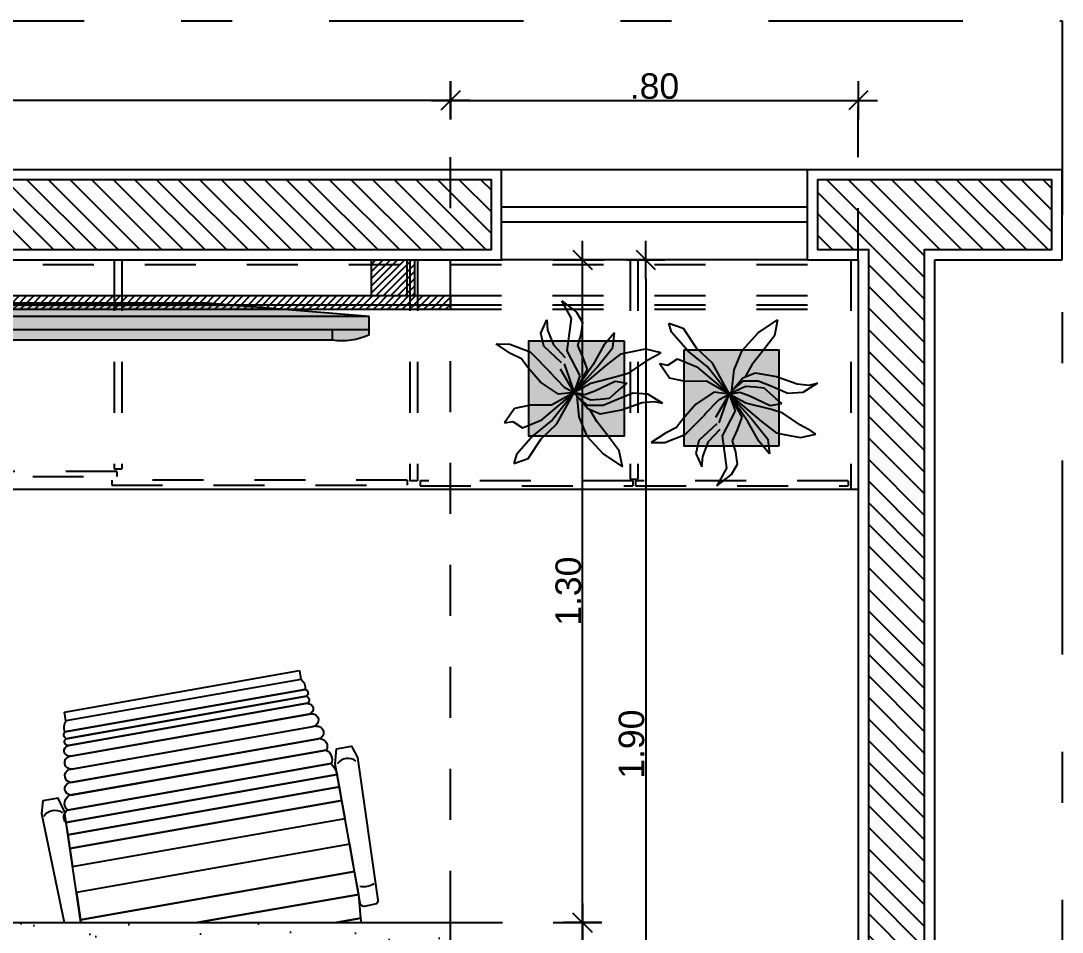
# Model space of a CAD drawing. Header units: millimetres. Extents: x 1999 to 2304, y 1614 to 1800.
# Drawn here: x 2276.582 to 2278.626, y 1633.114 to 1634.901 of the extents above; entities that cross this region are included whole.
import ezdxf

# ---------------------------------------------------------------- set-up
doc = ezdxf.new("R2010")
doc.units = ezdxf.units.MM
doc.header["$LTSCALE"] = 0.03
doc.header["$PDMODE"] = 34
for name, pattern in [('DASHDOT', [25.4, 12.7, -6.35, 0, -6.35]), ('HIDDEN', [9.525, 6.35, -3.175]), ('HIDDEN2', [0.1875, 0.125, -0.0625])]:
    doc.linetypes.add(name, pattern=pattern)
for name, color, linetype in [('BANCADAS', 5, 'Continuous'), ('COTA Especificações', 250, 'Continuous'), ('Esquadrias', 3, 'Continuous'), ('Layout', 6, 'Continuous'), ('PL09', 9, 'Continuous'), ('PL1', 1, 'Continuous'), ('PL4', 4, 'Continuous'), ('PL5', 5, 'Continuous'), ('PL6', 6, 'Continuous'), ('Vegetação', 84, 'Continuous')]:
    doc.layers.add(name, color=color, linetype=linetype)
doc.styles.get("Standard").update_dxf_attribs({"font": 'arial.ttf'})
doc.dimstyles.new('TICK01', dxfattribs={"dimscale": 0, "dimtxt": 2, "dimasz": 1.5, "dimexe": 0.18, "dimexo": 0.06, "dimgap": 0.09, "dimtad": 1, "dimzin": 4, "dimdsep": 46, "dimtxsty": 'Standard', "dimblk": 'TICK1', "dimcen": 0.09, "dimclrd": 256, "dimclre": 256, "dimclrt": 4, "dimaunit": 1, "dimadec": 0, "dimazin": 0, "dimtfac": 1, "dimtix": 1, "dimtmove": 2, "dimatfit": 3, "dimldrblk": 'TICK1', "dimfxl": 1, "dimtolj": 1, "dimtzin": 12, "dimarcsym": 0})
pattern_1 = [(315, (649.21617, 3670.915616), (0.02121320344, 0.02121320344), [])]
pattern_2 = [(45, (672.557288, 3836.533211), (-0.007071067812, 0.007071067812), [])]
pattern_3 = [(45, (632.657677, 4024.993438), (-0.007071067812, 0.007071067812), [])]

# ---------------------------------------------------------------- blocks, each defined once
blk = doc.blocks.new('caeira cortada.02')
at = {"layer": 'Layout'}
for p, q in [((-0.0008, -0.0056), (0, 0)), ((0.5505, 0), (0.5493, -0.0085)), ((-0.0089, -0.0594), (-0.0008, -0.0056)), ((0.5493, -0.0085), (0.545, -0.0555)), ((0.545, -0.0555), (0.5369, -0.1004)), ((0.5369, -0.1004), (0.5273, -0.1539)), ((-0.0218, -0.1454), (-0.0165, -0.11)), ((-0.0259, -0.1725), (-0.0218, -0.1454)), ((-0.0295, -0.1965), (-0.0259, -0.1725)), ((0.5182, -0.2043), (0.5119, -0.2395)), ((0.5119, -0.2395), (0.507, -0.2665)), ((0.507, -0.2665), (0.5027, -0.2903))]:
    blk.add_line(p, q, dxfattribs=at)
at = {"layer": 'Layout', "color": 251}
for p, q in [((0.545, -0.0555), (0.2281, 0)), ((0.2281, 0), (0.545, -0.0555)), ((0.5008, 0), (0.5493, -0.0085)), ((0.5493, -0.0085), (0.5008, 0)), ((0.5369, -0.1004), (-0.0008, -0.0056)), ((-0.0008, -0.0056), (0.5369, -0.1004)), ((0.5273, -0.1539), (-0.0089, -0.0594)), ((-0.0165, -0.11), (0.5182, -0.2043)), ((0.5119, -0.2395), (-0.0218, -0.1454)), ((-0.0218, -0.1454), (0.5119, -0.2395)), ((0.507, -0.2665), (-0.0259, -0.1725)), ((-0.0259, -0.1725), (0.507, -0.2665)), ((0.5027, -0.2903), (-0.0295, -0.1965)), ((-0.0294, -0.1962), (0.5027, -0.2903)), ((0.4912, -0.3118), (-0.0263, -0.2206)), ((-0.0263, -0.2206), (0.4912, -0.3118)), ((0.4814, -0.3385), (-0.0218, -0.2498)), ((-0.0197, -0.2501), (0.4814, -0.3385)), ((0.4697, -0.3609), (-0.0239, -0.2739)), ((-0.02, -0.2746), (0.4658, -0.3603)), ((0.4613, -0.3854), (-0.0245, -0.2997)), ((-0.0186, -0.3008), (0.4554, -0.3844)), ((0.451, -0.4096), (-0.023, -0.326)), ((-0.0205, -0.3265), (0.4484, -0.4091)), ((-0.029, -0.3608), (0.4423, -0.4439)), ((0.4423, -0.4439), (-0.0266, -0.3612)), ((0.4447, -0.4302), (-0.0242, -0.3475)), ((-0.0242, -0.3475), (0.4447, -0.4302)), ((-0.0314, -0.3742), (0.4399, -0.4573)), ((0.4399, -0.4573), (-0.0314, -0.3742)), ((-0.0314, -0.3742), (0.4399, -0.4573)), ((0.4317, -0.477), (-0.0294, -0.3957)), ((0.4317, -0.477), (-0.0294, -0.3957))]:
    blk.add_line(p, q, dxfattribs=at)
at = {"layer": 'Layout', "color": 5}
for p, q in [((-0.0294, -0.3957), (-0.0324, -0.4131)), ((0.4317, -0.477), (-0.0294, -0.3957)), ((-0.0324, -0.4131), (0.4286, -0.4944)), ((0.4286, -0.4944), (0.4317, -0.477))]:
    blk.add_line(p, q, dxfattribs=at)
blk.add_lwpolyline([(0, 0), (-0.0326, -0.2177), (-0.0447, -0.2441), (-0.0747, -0.2388), (-0.0777, -0.2141), (-0.0327, 0)], dxfattribs=at)
blk.add_lwpolyline([(0.5011, -0.3406), (0.5311, -0.3459), (0.5424, -0.3238), (0.5824, -0.0441, 0.205362), (0.5797, -0.0372), (0.5558, -0.0316, 0.331039), (0.5481, -0.0383), (0.4988, -0.3117)], format="xyb", close=True, dxfattribs=at)
for points in [[(0.5745, -0.0761, 0.2105), (0.5475, -0.0712, -0.207409)], [(-0.0727, -0.2088, 0.419252), (-0.0364, -0.2163, -0.402201)], [(0.5395, -0.317, -0.419252), (0.5029, -0.3117, 0.402201)]]:
    blk.add_lwpolyline(points, format="xyb", dxfattribs=at)
for centre, radius, start, end in [((-0.0175, -0.2071), 0.0161, 137.615, 236.8985), ((-0.0143, -0.2337), 0.0178, 132.671, 244.8745), ((-0.0192, -0.2625), 0.0124, 92.6717, 247.3283), ((-0.018, -0.2879), 0.0135, 98.746, 241.254), ((-0.019, -0.3137), 0.0129, 87.7987, 252.2013), ((0.4555, -0.279), 0.0485, 317.3867, 346.5341), ((-0.0223, -0.337), 0.0107, 80, 260), ((0.471, -0.3195), 0.0216, 298.7068, 20.8418), ((0.4681, -0.3458), 0.0152, 275.9816, 28.8046), ((-0.0247, -0.3684), 0.00878, 119.2386, 220.7614), ((-0.0254, -0.3544), 0.00696, 80, 260), ((0.4635, -0.3728), 0.0128, 260, 80), ((-0.0092, -0.383), 0.0238, 158.3204, 212.3765), ((-0.0092, -0.383), 0.0238, 158.3204, 212.3765), ((0.4532, -0.397), 0.0128, 260, 80), ((0.4447, -0.4193), 0.0108, 270.1541, 69.8459), ((0.4381, -0.4501), 0.00745, 284.139, 55.861), ((0.44, -0.4364), 0.00781, 286.9826, 53.0174), ((0.4192, -0.4602), 0.0209, 306.5409, 8.0396), ((0.4192, -0.4602), 0.0209, 306.5409, 8.0396)]:
    blk.add_arc(centre, radius, start, end, dxfattribs=at)
blk = doc.blocks.new('DECORAÇÃO.01')
at = {"layer": 'Vegetação'}
h = blk.add_hatch(color=9, dxfattribs=at)
h.dxf.hatch_style = 1
h.paths.add_polyline_path([(0.1014, 0.0982), (-0.0861, 0.0982), (-0.0861, -0.0892), (0.1014, -0.0892)])
at = {"layer": 'Layout', "color": 84}
for p, q in [((-0.0178, 0.1567), (-0.0213, 0.1733)), ((-0.0213, 0.1733), (-0.0034, 0.1447)), ((0.0785, 0.1698), (0.0726, 0.1617)), ((0.0852, 0.1397), (0.0785, 0.1698)), ((-0.02, 0.1336), (-0.0178, 0.1567)), ((-0.0034, 0.1447), (-0.0012, 0.115)), ((0.0726, 0.1617), (0.0605, 0.14)), ((-0.0344, 0.0927), (-0.02, 0.1336)), ((0.0605, 0.14), (0.037, 0.1053)), ((0.079, 0.108), (0.0852, 0.1397)), ((-0.0012, 0.115), (-0.0161, 0.0806)), ((0.018, 0.1034), (0.0082, 0.0915)), ((0.022, 0.0804), (0.018, 0.1034)), ((0.037, 0.1053), (0.0303, 0.0832)), ((0.0758, 0.0921), (0.079, 0.108)), ((-0.1206, 0.0568), (-0.1461, 0.0947)), ((-0.1461, 0.0947), (-0.1143, 0.0885)), ((-0.1143, 0.0885), (-0.0858, 0.0664)), ((-0.0419, 0.0511), (-0.0344, 0.0927)), ((0.0082, 0.0915), (-0.0118, 0.0685)), ((0.0303, 0.0832), (0.0174, 0.0325)), ((0.0537, 0.0635), (0.0758, 0.0921)), ((-0.0858, 0.0664), (-0.0572, 0.0442)), ((-0.0161, 0.0806), (-0.0254, 0.0567)), ((-0.0118, 0.0685), (-0.0139, 0.0509)), ((0, 0), (0.0537, 0.0635)), ((0.0031, 0.0406), (0.022, 0.0804)), ((0.0489, 0.0441), (0.0883, 0.0759)), ((0.0883, 0.0759), (0.1168, 0.0788)), ((0.1168, 0.0788), (0.0924, 0.0584)), ((-0.0857, 0.0251), (-0.1206, 0.0568)), ((-0.0572, 0.0442), (-0.035, 0.0316)), ((-0.0318, 0.0266), (-0.0419, 0.0511)), ((-0.0254, 0.0567), (-0.0256, 0.0267)), ((-0.0139, 0.0509), (-0.0153, 0.0322)), ((0, 0), (0.0489, 0.0441)), ((0.0924, 0.0584), (0.0547, 0.0372)), ((-0.0476, 0.0094), (-0.0857, 0.0251)), ((0, 0), (-0.0318, 0.0266)), ((-0.0256, 0.0267), (-0.0073, 0.0051)), ((-0.0153, 0.0322), (0, 0)), ((-0.0039, 0.0209), (0.0031, 0.0406)), ((0, 0), (-0.0039, 0.0209)), ((0.0547, 0.0372), (0, 0)), ((0.0174, 0.0325), (0, 0)), ((0.045, 0.0252), (0, 0)), ((0.07, 0.0163), (0.045, 0.0252)), ((-0.0619, -0.0343), (0, 0)), ((0, 0), (-0.0539, -0.0424)), ((-0.0537, -0.0635), (0, 0)), ((-0.0073, 0.0051), (-0.0476, 0.0094)), ((0, 0), (-0.0252, -0.0444)), ((0, 0), (-0.0037, -0.0305)), ((0, 0), (0.0327, 0.0116)), ((0.0105, -0.0196), (0, 0)), ((0, 0), (0.0459, -0.0271)), ((0.0564, -0.02), (0, 0)), ((0.0327, 0.0116), (0.0815, -0.014)), ((0.0918, 0.0064), (0.07, 0.0163)), ((0.1139, 0.0131), (0.0918, 0.0064)), ((0.137, 0.0164), (0.1139, 0.0131)), ((0.1577, 0.0045), (0.137, 0.0164)), ((0.1795, -0.0243), (0.1577, 0.0045)), ((0.0401, -0.0486), (0.0105, -0.0196)), ((0.0931, -0.0406), (0.0688, -0.0175)), ((0.0815, -0.014), (0.1452, -0.0053)), ((0.1452, -0.0053), (0.1795, -0.0243)), ((-0.091, -0.0646), (-0.0619, -0.0343)), ((-0.0037, -0.0305), (0.0214, -0.0679)), ((0.0583, -0.0246), (0.0908, -0.0598)), ((0.1224, -0.0521), (0.0931, -0.0406)), ((-0.0539, -0.0424), (-0.0842, -0.0804)), ((-0.0252, -0.0444), (-0.0251, -0.0857)), ((0.0794, -0.0864), (0.0384, -0.0461)), ((0.0908, -0.0598), (0.1163, -0.0657)), ((0.1163, -0.0657), (0.1424, -0.0537)), ((0.1424, -0.0537), (0.1224, -0.0521)), ((-0.1294, -0.0903), (-0.091, -0.0646)), ((-0.0842, -0.0804), (-0.1215, -0.1135)), ((-0.0695, -0.1016), (-0.0537, -0.0635)), ((0.0197, -0.0654), (0.0498, -0.0914)), ((-0.1394, -0.1187), (-0.1294, -0.0903)), ((-0.0568, -0.1206), (-0.0695, -0.1016)), ((-0.0251, -0.0857), (-0.0314, -0.1174)), ((0.0498, -0.0914), (0.0657, -0.1037)), ((0.0947, -0.1263), (0.0794, -0.0864)), ((-0.1215, -0.1135), (-0.1394, -0.1187)), ((-0.0314, -0.1174), (-0.0599, -0.1365)), ((-0.0599, -0.1365), (-0.0568, -0.1206)), ((0.0657, -0.1037), (0.0762, -0.1252)), ((0.0762, -0.1252), (0.0951, -0.1532)), ((0.0951, -0.1532), (0.0947, -0.1263))]:
    blk.add_line(p, q, dxfattribs=at)
at = {"layer": 'Layout'}
blk.add_lwpolyline([(0.1014, 0.0982), (-0.0861, 0.0982), (-0.0861, -0.0892), (0.1014, -0.0892)], close=True, dxfattribs=at)
blk = doc.blocks.new('TV GRANDE.01')
at = {"layer": 'PL09'}
h = blk.add_hatch(color=256, dxfattribs=at)
h.paths.add_polyline_path([(0.3955, 0), (-0.3955, 0), (-0.783, -0.032), (0.783, -0.032)])
h.paths.add_polyline_path([(-0.6955, -0.064), (-0.783, -0.064), (-0.783, -0.0765, 0.139997), (-0.6955, -0.089)])
h.paths.add_polyline_path([(0.6955, -0.064), (-0.6955, -0.064), (-0.6955, -0.089), (0.6955, -0.089)])
h.paths.add_polyline_path([(0.783, -0.0765), (0.783, -0.064), (0.6955, -0.064), (0.6955, -0.089, 0.139997)])
h.paths.add_polyline_path([(0.783, -0.032), (-0.783, -0.032), (-0.783, -0.064), (0.783, -0.064)])
at = {"layer": 'PL5'}
for p, q in [((-0.783, -0.064), (-0.783, -0.032)), ((-0.783, -0.032), (0.783, -0.032)), ((0.783, -0.064), (0.783, -0.032)), ((-0.783, -0.064), (0.783, -0.064))]:
    blk.add_line(p, q, dxfattribs=at)
at = {"layer": 'PL6'}
for p, q in [((-0.783, -0.032), (-0.3955, 0)), ((-0.3955, 0), (0.3955, 0)), ((0.783, -0.032), (0.3955, 0)), ((-0.783, -0.0765), (-0.783, -0.064)), ((-0.6955, -0.089), (-0.6955, -0.064)), ((0.6955, -0.089), (0.6955, -0.064)), ((0.783, -0.0765), (0.783, -0.064)), ((-0.6955, -0.089), (0.6955, -0.089))]:
    blk.add_line(p, q, dxfattribs=at)
for centre, start, end in [((-0.7173, 0.0705), 245.9345, 277.8122), ((0.7173, 0.0705), 262.1878, 294.0655)]:
    blk.add_arc(centre, 0.161, start, end, dxfattribs=at)
blk = doc.blocks.new('TICK1')
for p, q in [((0, 1), (0, -1)), ((-1, 0), (1, 0)), ((0.5, 0.5), (-0.5, -0.5))]:
    blk.add_line(p, q)
blk = doc.blocks.new('*D644')
at = {"layer": 'COTA Especificações', "linetype": 'HIDDEN', "lineweight": -2, "ltscale": 0.1, "transparency": 16777216}
for p, q in [((2277.4271, 1633.1325), (2277.689, 1633.1325)), ((2277.4271, 1632.6825), (2277.689, 1632.6825))]:
    blk.add_line(p, q, dxfattribs=at)
at = {"layer": 'COTA Especificações', "lineweight": -2, "ltscale": 0.1, "transparency": 16777216}
blk.add_line((2277.6845, 1632.72), (2277.6845, 1633.095), dxfattribs=at)
at = {"layer": 'DEFPOINTS', "color": 0, "ltscale": 0.1, "transparency": 16777216}
for p in [(2277.4256, 1633.1325), (2277.6845, 1633.1325), (2277.4256, 1632.6825)]:
    blk.add_point(p, dxfattribs=at)
at = {"layer": 'COTA Especificações', "lineweight": -2, "ltscale": 0.1, "transparency": 16777216, "xscale": 0.03749999999999998, "yscale": 0.03749999999999998, "zscale": 0.03749999999999998}
for p, rotation in [((2277.6845, 1633.1325), 90), ((2277.6845, 1632.6825), 270)]:
    blk.add_blockref('TICK1', p, dxfattribs=dict(at, rotation=rotation))
at = {"layer": 'COTA Especificações', "color": 4, "ltscale": 0.1, "transparency": 16777216, "insert": (2277.6568, 1632.9075), "char_height": 0.05, "attachment_point": 5, "rotation": 90}
blk.add_mtext('\\A1;.45', dxfattribs=at)
blk = doc.blocks.new('*D645')
at = {"layer": 'COTA Especificações', "linetype": 'HIDDEN', "lineweight": -2, "ltscale": 0.1, "transparency": 16777216}
for p, q in [((2275.4256, 1633.134), (2275.4256, 1634.7497)), ((2277.4256, 1633.134), (2277.4256, 1634.7497))]:
    blk.add_line(p, q, dxfattribs=at)
at = {"layer": 'COTA Especificações', "lineweight": -2, "ltscale": 0.1, "transparency": 16777216}
blk.add_line((2277.3881, 1634.7452), (2275.4631, 1634.7452), dxfattribs=at)
at = {"layer": 'DEFPOINTS', "color": 0, "ltscale": 0.1, "transparency": 16777216}
for p in [(2275.4256, 1634.7452), (2275.4256, 1633.1325), (2277.4256, 1633.1325)]:
    blk.add_point(p, dxfattribs=at)
at = {"layer": 'COTA Especificações', "lineweight": -2, "ltscale": 0.1, "transparency": 16777216, "xscale": 0.03749999999999998, "yscale": 0.03749999999999998, "zscale": 0.03749999999999998, "rotation": 180}
blk.add_blockref('TICK1', (2275.4256, 1634.7452), dxfattribs=at)
at = {"layer": 'COTA Especificações', "lineweight": -2, "ltscale": 0.1, "transparency": 16777216, "xscale": 0.03749999999999998, "yscale": 0.03749999999999998, "zscale": 0.03749999999999998}
blk.add_blockref('TICK1', (2277.4256, 1634.7452), dxfattribs=at)
at = {"layer": 'COTA Especificações', "color": 4, "ltscale": 0.1, "transparency": 16777216, "insert": (2276.4256, 1634.7729), "char_height": 0.05, "attachment_point": 5}
blk.add_mtext('\\A1;2.00', dxfattribs=at)
blk = doc.blocks.new('*D646')
at = {"layer": 'COTA Especificações', "linetype": 'HIDDEN', "lineweight": -2, "ltscale": 0.1, "transparency": 16777216}
for p, q in [((2275.4271, 1634.4325), (2277.689, 1634.4325)), ((2275.4271, 1633.1325), (2277.689, 1633.1325))]:
    blk.add_line(p, q, dxfattribs=at)
at = {"layer": 'COTA Especificações', "lineweight": -2, "ltscale": 0.1, "transparency": 16777216}
blk.add_line((2277.6845, 1633.17), (2277.6845, 1634.395), dxfattribs=at)
at = {"layer": 'DEFPOINTS', "color": 0, "ltscale": 0.1, "transparency": 16777216}
for p in [(2275.4256, 1634.4325), (2277.6845, 1634.4325), (2275.4256, 1633.1325)]:
    blk.add_point(p, dxfattribs=at)
at = {"layer": 'COTA Especificações', "lineweight": -2, "ltscale": 0.1, "transparency": 16777216, "xscale": 0.03749999999999998, "yscale": 0.03749999999999998, "zscale": 0.03749999999999998}
for p, rotation in [((2277.6845, 1634.4325), 90), ((2277.6845, 1633.1325), 270)]:
    blk.add_blockref('TICK1', p, dxfattribs=dict(at, rotation=rotation))
at = {"layer": 'COTA Especificações', "color": 4, "ltscale": 0.1, "transparency": 16777216, "insert": (2277.6567, 1633.7825), "char_height": 0.05, "attachment_point": 5, "rotation": 90}
blk.add_mtext('\\A1;1.30', dxfattribs=at)
blk = doc.blocks.new('*D649')
at = {"layer": 'COTA Especificações', "linetype": 'HIDDEN', "lineweight": -2, "ltscale": 0.1, "transparency": 16777216}
for p, q in [((2275.4271, 1634.4325), (2277.813, 1634.4325)), ((2275.4262, 1632.5325), (2277.813, 1632.5325))]:
    blk.add_line(p, q, dxfattribs=at)
at = {"layer": 'COTA Especificações', "lineweight": -2, "ltscale": 0.1, "transparency": 16777216}
blk.add_line((2277.8085, 1634.395), (2277.8085, 1632.57), dxfattribs=at)
at = {"layer": 'DEFPOINTS', "color": 0, "ltscale": 0.1, "transparency": 16777216}
for p in [(2275.4256, 1634.4325), (2275.4247, 1632.5325), (2277.8085, 1632.5325)]:
    blk.add_point(p, dxfattribs=at)
at = {"layer": 'COTA Especificações', "lineweight": -2, "ltscale": 0.1, "transparency": 16777216, "xscale": 0.03749999999999998, "yscale": 0.03749999999999998, "zscale": 0.03749999999999998}
for p, rotation in [((2277.8085, 1634.4325), 90), ((2277.8085, 1632.5325), 270)]:
    blk.add_blockref('TICK1', p, dxfattribs=dict(at, rotation=rotation))
at = {"layer": 'COTA Especificações', "color": 4, "ltscale": 0.1, "transparency": 16777216, "insert": (2277.7808, 1633.4825), "char_height": 0.05, "attachment_point": 5, "rotation": 90}
blk.add_mtext('\\A1;1.90', dxfattribs=at)
blk = doc.blocks.new('*D687')
at = {"layer": 'COTA Especificações', "linetype": 'HIDDEN', "lineweight": -2, "ltscale": 0.1, "transparency": 16777216}
for p, q in [((2277.4256, 1633.134), (2277.4256, 1634.7497)), ((2278.2256, 1634.434), (2278.2256, 1634.7497))]:
    blk.add_line(p, q, dxfattribs=at)
at = {"layer": 'COTA Especificações', "lineweight": -2, "ltscale": 0.1, "transparency": 16777216}
blk.add_line((2277.4631, 1634.7452), (2278.1881, 1634.7452), dxfattribs=at)
at = {"layer": 'DEFPOINTS', "color": 0, "ltscale": 0.1, "transparency": 16777216}
for p in [(2278.2256, 1634.7452), (2278.2256, 1634.4325), (2277.4256, 1633.1325)]:
    blk.add_point(p, dxfattribs=at)
at = {"layer": 'COTA Especificações', "lineweight": -2, "ltscale": 0.1, "transparency": 16777216, "xscale": 0.03749999999999998, "yscale": 0.03749999999999998, "zscale": 0.03749999999999998, "rotation": 180}
blk.add_blockref('TICK1', (2277.4256, 1634.7452), dxfattribs=at)
at = {"layer": 'COTA Especificações', "lineweight": -2, "ltscale": 0.1, "transparency": 16777216, "xscale": 0.03749999999999998, "yscale": 0.03749999999999998, "zscale": 0.03749999999999998}
blk.add_blockref('TICK1', (2278.2256, 1634.7452), dxfattribs=at)
at = {"layer": 'COTA Especificações', "color": 4, "ltscale": 0.1, "transparency": 16777216, "insert": (2277.8256, 1634.7729), "char_height": 0.05, "attachment_point": 5}
blk.add_mtext('\\A1;.80', dxfattribs=at)

msp = doc.modelspace()

# ---------------------------------------------------------------- hatches: boundary and pattern name
at = {"layer": 'BANCADAS'}
h = msp.add_hatch(dxfattribs=at)
h.set_pattern_fill('AR-SAND', color=251, scale=0.002, angle=90)
h.set_pattern_definition([(127.5, (649.21617, 3670.915616), (-0.0978826475, -0.0032000626), [0, -0.077216, 0, -0.08636, 0, -0.08255]), (97.5, (649.21617, 3670.91562), (-0.14336502, 0.0899046566), [0, -0.041656, 0, -0.069596, 0, -0.02667]), (57.5, (649.21617, 3670.85313), (-0.000287437, 0.158198474), [0, -0.0254, 0, -0.09144, 0, -0.11938]), (47.5, (649.21617, 3670.85313), (-0.044585865, 0.1527112905), [0, -0.0127, 0, -0.059944, 0, -0.06858])])
h.paths.add_polyline_path([(2275.0256, 1632.5325), (2275.4256, 1632.5325), (2275.4256, 1632.5125), (2277.4456, 1632.5125), (2277.4456, 1632.6825), (2277.4256, 1632.6825), (2277.4256, 1633.1325), (2275.4256, 1633.1325), (2275.4256, 1634.4325), (2275.0256, 1634.4325)])
at = {"layer": 'Layout', "ltscale": 0.02}
h = msp.add_hatch(dxfattribs=at)
h.set_pattern_fill('_USER', color=256, scale=0.01, angle=45, pattern_type=0)
h.set_pattern_definition(pattern_2)
h.paths.add_polyline_path([(2277.3406, 1634.3625), (2277.3406, 1634.4235), (2277.2706, 1634.4235), (2277.2706, 1634.3625)])
h.paths.add_polyline_path([(2277.3406, 1634.4235), (2277.3406, 1634.4325), (2277.2706, 1634.4325), (2277.2706, 1634.4235)])
h = msp.add_hatch(dxfattribs=at)
h.set_pattern_fill('_USER', color=252, scale=0.01, angle=45, pattern_type=0)
h.set_pattern_definition(pattern_2)
h.paths.add_polyline_path([(2277.3456, 1634.3625), (2277.3456, 1634.4235), (2277.3406, 1634.4235), (2277.3406, 1634.3625)])
h.paths.add_polyline_path([(2277.3556, 1634.3625), (2277.3556, 1634.4235), (2277.3456, 1634.4235), (2277.3456, 1634.3625)])
h.paths.add_polyline_path([(2277.3556, 1634.4235), (2277.3556, 1634.4325), (2277.3456, 1634.4325), (2277.3456, 1634.4235)])
h.paths.add_polyline_path([(2277.3456, 1634.4235), (2277.3456, 1634.4325), (2277.3406, 1634.4325), (2277.3406, 1634.4235)])
at = {"layer": 'Layout'}
h = msp.add_hatch(dxfattribs=at)
h.set_pattern_fill('_USER', color=252, scale=0.01, angle=45, pattern_type=0)
h.set_pattern_definition(pattern_3)
h.paths.add_polyline_path([(2276.1756, 1634.3445), (2276.1756, 1634.3625), (2276.0787, 1634.3625), (2276.0787, 1634.3503), (2276.1118, 1634.3503), (2276.1118, 1634.3445)])
h.paths.add_polyline_path([(2276.1956, 1634.3445), (2276.1956, 1634.3625), (2276.1756, 1634.3625), (2276.1756, 1634.3445)])
h.paths.add_polyline_path([(2276.7556, 1634.3445), (2276.7556, 1634.3625), (2276.1956, 1634.3625), (2276.1956, 1634.3445)])
h = msp.add_hatch(dxfattribs=at)
h.set_pattern_fill('_USER', color=252, scale=0.01, angle=45, pattern_type=0)
h.set_pattern_definition(pattern_3)
h.paths.add_polyline_path([(2277.3556, 1634.3445), (2277.3556, 1634.3625), (2276.7556, 1634.3625), (2276.7556, 1634.3445)])
h = msp.add_hatch(dxfattribs=at)
h.set_pattern_fill('_USER', color=252, scale=0.01, angle=45, pattern_type=0)
h.set_pattern_definition(pattern_3)
h.paths.add_polyline_path([(2277.4256, 1634.3445), (2277.4256, 1634.3506), (2277.4256, 1634.3625), (2277.3556, 1634.3625), (2277.3556, 1634.3445)])
h = msp.add_hatch(dxfattribs=at)
h.set_pattern_fill('_USER', color=252, scale=0.01, angle=45, pattern_type=0)
h.set_pattern_definition(pattern_3)
h.paths.add_polyline_path([(2277.3965, 1634.3445), (2277.3917, 1634.3567), (2277.3912, 1634.3625), (2277.3836, 1634.3625), (2277.3781, 1634.3506), (2277.3795, 1634.3445)])
h = msp.add_hatch(dxfattribs=at)
h.set_pattern_fill('_USER', color=252, scale=0.01, angle=45, pattern_type=0)
h.set_pattern_definition(pattern_3)
h.paths.add_polyline_path([(2277.4256, 1634.3355), (2277.4256, 1634.3445), (2275.0406, 1634.3445), (2275.0406, 1634.3355)])
at = {"layer": 'PL1'}
h = msp.add_hatch(dxfattribs=at)
h.set_pattern_fill('_USER', color=251, scale=0.03, angle=-45, pattern_type=0)
h.set_pattern_definition(pattern_1)
h.paths.add_polyline_path([(2275.0056, 1632.5025), (2275.0056, 1634.4525), (2277.5056, 1634.4525), (2277.5056, 1634.5895), (2274.9776, 1634.5895), (2274.9776, 1634.723), (2274.6176, 1634.723), (2274.6176, 1632.5025)])
h = msp.add_hatch(dxfattribs=at)
h.set_pattern_fill('_USER', color=251, scale=0.03, angle=-45, pattern_type=0)
h.set_pattern_definition(pattern_1)
h.paths.add_polyline_path([(2278.6256, 1632.8025), (2278.6256, 1632.9125), (2278.3556, 1632.9125), (2278.3556, 1634.4525), (2278.6056, 1634.4525), (2278.6056, 1634.5895), (2278.1456, 1634.5895), (2278.1456, 1634.4525), (2278.2456, 1634.4525), (2278.2456, 1632.8025)])

# ---------------------------------------------------------------- linework, layer by layer
at = {"color": 5, "linetype": 'DASHDOT'}
msp.add_lwpolyline([(2278.6256, 1634.9012), (2278.6256, 1631.4155), (2274.6015, 1631.4155), (2274.6015, 1634.9012)], close=True, dxfattribs=at)
at = {"layer": 'BANCADAS', "color": 6}
for p in [(2275.4256, 1633.1325), (2277.4256, 1632.6825)]:
    msp.add_line(p, (2277.4256, 1633.1325), dxfattribs=at)
at = {"layer": 'Esquadrias'}
for p, q in [((2278.1256, 1634.536), (2277.5256, 1634.536)), ((2278.1256, 1634.506), (2277.5256, 1634.506))]:
    msp.add_line(p, q, dxfattribs=at)
at = {"layer": 'Layout', "color": 250, "linetype": 'HIDDEN2', "ltscale": 10}
for p, q in [((2275.4256, 1634.4235), (2278.2106, 1634.4235)), ((2276.7656, 1634.4325), (2276.7656, 1634.0225)), ((2276.7806, 1634.4325), (2276.7806, 1634.0225)), ((2277.3456, 1634.4325), (2277.3456, 1633.9993)), ((2277.3606, 1634.4325), (2277.3606, 1633.9993)), ((2277.3606, 1634.4325), (2277.3606, 1633.9993)), ((2277.7781, 1634.4325), (2277.7781, 1634.0025)), ((2277.7931, 1634.4325), (2277.7931, 1634.0025)), ((2278.2106, 1634.4325), (2278.2106, 1633.9825)), ((2277.4256, 1634.3625), (2278.2256, 1634.3625)), ((2277.4256, 1634.3445), (2278.2256, 1634.3445)), ((2277.4256, 1634.3355), (2278.2256, 1634.3355)), ((2276.7706, 1634.0175), (2276.2056, 1634.0175)), ((2276.7656, 1634.0225), (2276.7806, 1634.0225)), ((2276.7706, 1634.0175), (2276.7706, 1634.0075)), ((2276.2056, 1634.0075), (2276.7706, 1634.0075)), ((2276.7606, 1634.0004), (2276.7606, 1633.9904)), ((2277.3406, 1634.0004), (2276.7606, 1634.0004)), ((2277.3406, 1634.0004), (2277.3406, 1633.9904)), ((2277.3606, 1633.9993), (2277.3456, 1633.9993)), ((2277.3606, 1633.9993), (2277.3546, 1633.9993)), ((2277.7831, 1633.9993), (2277.3656, 1633.9993)), ((2277.3656, 1633.9993), (2277.3656, 1633.9893)), ((2277.7781, 1634.0025), (2277.7931, 1634.0025)), ((2277.7831, 1633.9993), (2277.7831, 1633.9893)), ((2277.7881, 1633.9993), (2277.7881, 1633.9893)), ((2277.7881, 1633.9993), (2277.7881, 1633.9893)), ((2278.2056, 1633.9993), (2277.7881, 1633.9993)), ((2276.7606, 1633.9904), (2277.3406, 1633.9904)), ((2277.3656, 1633.9893), (2277.7831, 1633.9893)), ((2277.7881, 1633.9893), (2278.2056, 1633.9893))]:
    msp.add_line(p, q, dxfattribs=at)
at = {"layer": 'Layout', "color": 3}
for p, q in [((2277.2706, 1634.3625), (2277.2706, 1634.4325)), ((2277.3406, 1634.3625), (2277.3406, 1634.4325)), ((2277.3556, 1634.3625), (2277.3556, 1634.4325)), ((2275.0256, 1634.3625), (2277.4256, 1634.3625)), ((2277.4256, 1634.3625), (2277.4256, 1634.3355)), ((2275.0256, 1634.3445), (2277.4256, 1634.3445)), ((2275.0256, 1634.3355), (2277.4256, 1634.3355))]:
    msp.add_line(p, q, dxfattribs=at)
at = {"layer": 'Layout', "color": 250, "linetype": 'HIDDEN', "ltscale": 5}
msp.add_line((2278.2056, 1633.9993), (2278.2056, 1633.9893), dxfattribs=at)
at = {"layer": 'Layout'}
msp.add_line((2275.4256, 1633.9825), (2278.2256, 1633.9825), dxfattribs=at)
at = {"layer": 'PL1'}
for p, q in [((2274.9976, 1634.6095), (2277.5256, 1634.6095)), ((2277.5256, 1634.4325), (2277.5256, 1634.6095)), ((2278.1256, 1634.6095), (2278.6256, 1634.6095)), ((2278.1256, 1634.4325), (2278.1256, 1634.6095)), ((2278.6256, 1634.4325), (2278.6256, 1634.6095)), ((2275.0256, 1634.4325), (2277.5256, 1634.4325)), ((2278.1256, 1634.4325), (2278.2256, 1634.4325)), ((2278.2256, 1634.4325), (2278.2256, 1632.7825)), ((2278.3756, 1632.9325), (2278.3756, 1634.4325)), ((2278.3756, 1634.4325), (2278.6256, 1634.4325))]:
    msp.add_line(p, q, dxfattribs=at)
at = {"layer": 'PL1', "color": 6}
msp.add_lwpolyline([(2275.0056, 1632.5025), (2275.0056, 1634.4525), (2277.5056, 1634.4525), (2277.5056, 1634.5895), (2274.9776, 1634.5895), (2274.9776, 1634.723), (2274.6176, 1634.723), (2274.6176, 1632.5025)], close=True, dxfattribs=at)
msp.add_lwpolyline([(2278.6256, 1632.9125), (2278.3556, 1632.9125), (2278.3556, 1634.4525), (2278.6056, 1634.4525), (2278.6056, 1634.5895), (2278.1456, 1634.5895), (2278.1456, 1634.4525), (2278.2456, 1634.4525), (2278.2456, 1632.8025), (2278.6256, 1632.8025)], dxfattribs=at)
at = {"layer": 'PL4'}
for p, q in [((2277.5256, 1634.6095), (2278.1256, 1634.6095)), ((2278.1256, 1634.4325), (2277.5256, 1634.4325))]:
    msp.add_line(p, q, dxfattribs=at)

# ---------------------------------------------------------------- block references
at = {"layer": 'Layout', "xscale": -0.8172518123650926, "yscale": 0.8172518123650926, "zscale": 0.8172518123650926}
msp.add_blockref('TV GRANDE.01', (2276.6256, 1634.3475), dxfattribs=at)
at = {"layer": 'Layout', "xscale": -1}
for name, p, rotation in [('DECORAÇÃO.01', (2277.6681, 1634.1724), 270), ('caeira cortada.02', (2276.7003, 1633.1325), 180)]:
    msp.add_blockref(name, p, dxfattribs=dict(at, rotation=rotation))
at = {"layer": 'Layout', "rotation": 270}
msp.add_blockref('DECORAÇÃO.01', (2277.9723, 1634.169), dxfattribs=at)

# ---------------------------------------------------------------- dimensions: what is measured, and where the dimension line sits
at = {"layer": 'COTA Especificações', "ltscale": 0.1}
for base, p2, picture, middle in [((2275.4256, 1634.7452), (2275.4256, 1633.1325), '*D645', (2276.4256, 1634.7729)), ((2278.2256, 1634.7452), (2278.2256, 1634.4325), '*D687', (2277.8256, 1634.7729))]:
    dim = msp.add_linear_dim(base=base, p1=(2277.4256, 1633.1325), p2=p2, dimstyle='TICK01', override={"dimscale": 0.025}, dxfattribs=at)
    dim.commit()
    dim.dimension.update_dxf_attribs({"geometry": picture, "text_midpoint": middle})
for base, p1, p2, picture, middle in [((2277.8085, 1632.5325), (2275.4256, 1634.4325), (2275.4247, 1632.5325), '*D649', (2277.7808, 1633.4825)), ((2277.6845, 1634.4325), (2275.4256, 1633.1325), (2275.4256, 1634.4325), '*D646', (2277.6567, 1633.7825)), ((2277.6845, 1633.1325), (2277.4256, 1632.6825), (2277.4256, 1633.1325), '*D644', (2277.6568, 1632.9075))]:
    dim = msp.add_linear_dim(base=base, p1=p1, p2=p2, angle=90, dimstyle='TICK01', override={"dimscale": 0.025}, dxfattribs=at)
    dim.commit()
    dim.dimension.update_dxf_attribs({"geometry": picture, "text_midpoint": middle})

doc.saveas('drawing.dxf')
